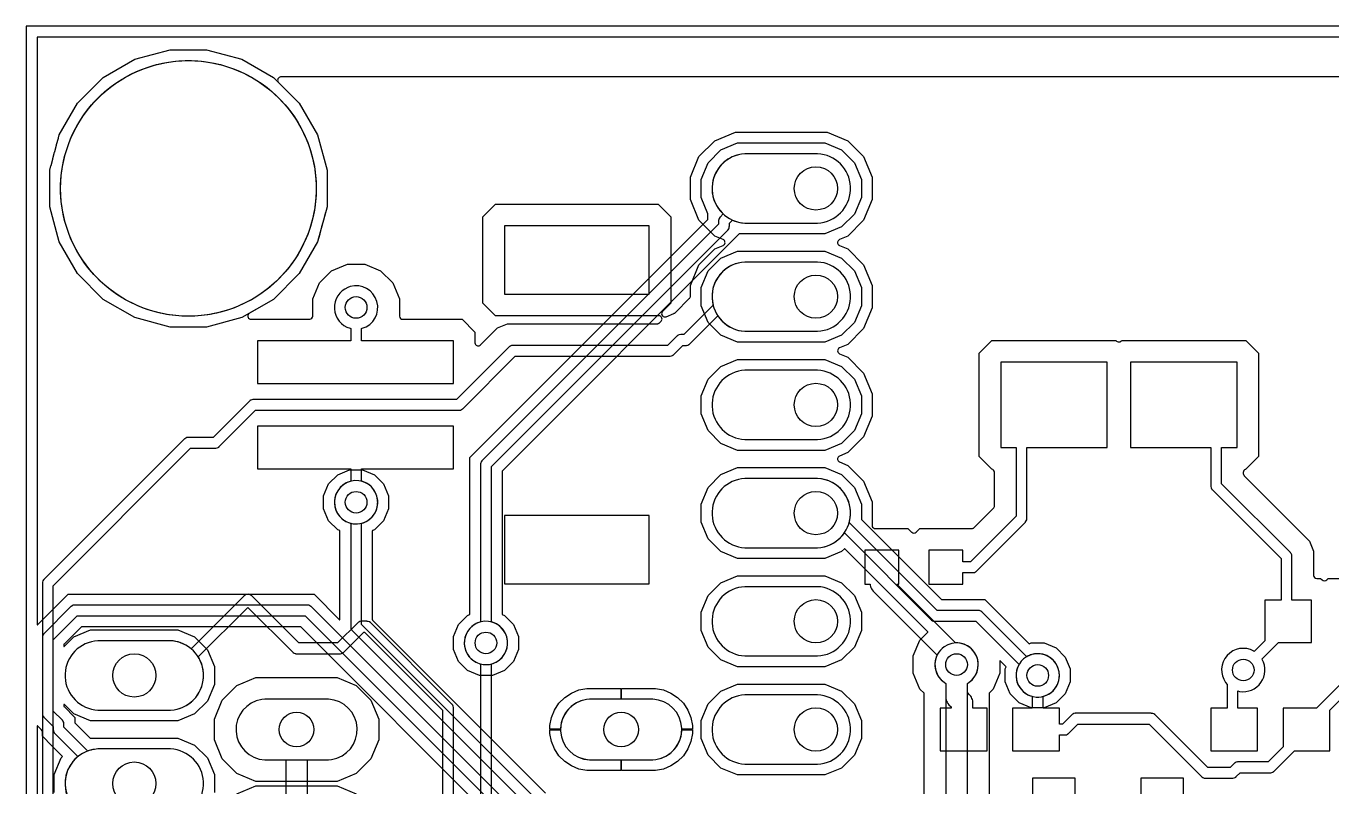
# Model space of a CAD drawing. Header units: millimetres. Extents: x 0 to 50.8, y 0 to 50.8.
# Drawn here: x 0 to 30.66, y 32.94 to 50.8 of the extents above; entities that cross this region are included whole.
import ezdxf

# ---------------------------------------------------------------- set-up
doc = ezdxf.new("R2010")
doc.units = ezdxf.units.MM

msp = doc.modelspace()

# ---------------------------------------------------------------- linework, layer by layer
at = {"layer": '16_copper'}
for points in [[(50.538, 50.542), (0.262, 50.542), (0.258, 50.539), (0.258, 50.539), (0.259, 50.538), (0.258, 50.538), (0.258, 36.747), (0.259, 36.747), (0.258, 36.746), (0.259, 36.745), (0.261, 36.744), (0.263, 36.745), (0.265, 36.745), (0.761, 37.241), (0.985, 37.465), (6.762, 37.465), (7.359, 36.868), (7.36, 36.867), (7.361, 36.867), (7.362, 36.867), (7.364, 36.867), (7.364, 36.869), (7.366, 36.87), (7.366, 38.954), (7.364, 38.958), (7.364, 38.958), (7.315, 38.978), (7.101, 39.192), (6.985, 39.472), (6.985, 39.776), (7.101, 40.056), (7.315, 40.27), (7.595, 40.386), (7.899, 40.386), (8.179, 40.27), (8.393, 40.056), (8.509, 39.776), (8.509, 39.472), (8.393, 39.192), (8.179, 38.978), (8.13, 38.958), (8.129, 38.956), (8.128, 38.955), (8.128, 38.955), (8.128, 38.955), (8.128, 38.954), (8.128, 36.862), (8.129, 36.861), (8.129, 36.86), (12.192, 32.797)], [(21.082, 24.828), (21.082, 35.138), (21.081, 35.139), (21.081, 35.14), (20.983, 35.238), (20.828, 35.612), (20.828, 36.016), (20.983, 36.39), (21.171, 36.578), (21.172, 36.582), (21.171, 36.583), (21.171, 36.583), (20.954, 36.8), (19.22, 38.534), (19.216, 38.535), (19.215, 38.534), (19.215, 38.534), (19.146, 38.466), (18.754, 38.303), (16.704, 38.303), (16.312, 38.466), (16.012, 38.766), (15.85, 39.158), (15.85, 39.582), (16.012, 39.974), (16.312, 40.274), (16.704, 40.437), (18.754, 40.437), (19.146, 40.274), (19.446, 39.974), (19.609, 39.582), (19.609, 39.225), (19.61, 39.223), (19.61, 39.222), (21.493, 37.339), (21.495, 37.339), (21.495, 37.338), (22.51, 37.338), (23.545, 36.303), (23.547, 36.303), (23.547, 36.302), (23.548, 36.302), (23.549, 36.302), (23.549, 36.302), (23.597, 36.322), (23.901, 36.322), (24.181, 36.206), (24.395, 35.992), (24.511, 35.712), (24.511, 35.408), (24.395, 35.128), (24.181, 34.914), (23.901, 34.798), (23.597, 34.798), (23.317, 34.914), (23.103, 35.128), (22.987, 35.408), (22.987, 35.712), (23.007, 35.76), (23.006, 35.764), (23.006, 35.764), (22.867, 35.903), (22.866, 35.904), (22.865, 35.904), (22.864, 35.904), (22.862, 35.904), (22.862, 35.902), (22.86, 35.901), (22.86, 35.612), (22.705, 35.238), (22.607, 35.14), (22.607, 35.139), (22.607, 35.139), (22.607, 35.139), (22.607, 35.138), (22.606, 35.138), (22.606, 28.011)], [(10.921, 32.228), (6.447, 36.702), (6.445, 36.702), (6.445, 36.703), (1.302, 36.703), (1.301, 36.702), (1.3, 36.702), (0.89, 36.292), (0.89, 36.291), (0.89, 36.291), (0.89, 36.291), (0.89, 36.29), (0.889, 36.29), (0.889, 36.24), (0.89, 36.239), (0.889, 36.238), (0.89, 36.238), (0.892, 36.236), (0.894, 36.238), (0.896, 36.237), (1.123, 36.464), (1.515, 36.627), (3.565, 36.627), (3.957, 36.464), (4.257, 36.164), (4.42, 35.772), (4.42, 35.348), (4.257, 34.956), (3.957, 34.656), (3.565, 34.493), (1.515, 34.493), (1.123, 34.656), (0.896, 34.883), (0.895, 34.883), (0.894, 34.884), (0.893, 34.883), (0.891, 34.883), (0.891, 34.881), (0.889, 34.88), (0.889, 34.83), (0.89, 34.829), (0.89, 34.828), (1.143, 34.575), (1.143, 34.449), (1.144, 34.448), (1.144, 34.447), (1.505, 34.085), (1.509, 34.085), (1.51, 34.085), (1.515, 34.087), (3.565, 34.087), (3.957, 33.924), (4.257, 33.624), (4.42, 33.232), (4.42, 32.808)], [(0.66, 32.808), (0.66, 33.232), (0.823, 33.624), (0.853, 33.655), (0.854, 33.659), (0.853, 33.659), (0.853, 33.66), (0.605, 33.908), (0.381, 34.132), (0.381, 34.258), (0.38, 34.259), (0.38, 34.26), (0.351, 34.289), (0.265, 34.375), (0.264, 34.376), (0.263, 34.376), (0.262, 34.376), (0.26, 34.376), (0.26, 34.374), (0.258, 34.373), (0.258, 18.967)], [(4.948, 32.784), (5.396, 32.969), (7.304, 32.969), (7.752, 32.784)]]:
    msp.add_lwpolyline(points, dxfattribs=at)
for points in [[(3.382, 43.736), (2.554, 43.958), (1.812, 44.386), (1.206, 44.992), (0.778, 45.734), (0.556, 46.562), (0.556, 47.418), (0.582, 47.517), (0.582, 47.517), (0.582, 47.517), (0.583, 47.521), (0.583, 47.521), (0.583, 47.521), (0.585, 47.525), (0.585, 47.525), (0.585, 47.525), (0.586, 47.529), (0.586, 47.529), (0.586, 47.529), (0.626, 47.681), (0.626, 47.681), (0.626, 47.681), (0.627, 47.685), (0.627, 47.685), (0.627, 47.685), (0.628, 47.689), (0.628, 47.689), (0.628, 47.689), (0.63, 47.693), (0.63, 47.693), (0.63, 47.693), (0.67, 47.845), (0.67, 47.845), (0.67, 47.845), (0.671, 47.849), (0.671, 47.849), (0.671, 47.849), (0.672, 47.853), (0.672, 47.853), (0.672, 47.853), (0.673, 47.857), (0.673, 47.857), (0.673, 47.857), (0.714, 48.009), (0.714, 48.009), (0.714, 48.009), (0.715, 48.013), (0.715, 48.013), (0.715, 48.013), (0.716, 48.017), (0.716, 48.017), (0.716, 48.017), (0.717, 48.021), (0.717, 48.021), (0.717, 48.021), (0.758, 48.173), (0.758, 48.173), (0.758, 48.173), (0.759, 48.177), (0.759, 48.177), (0.759, 48.177), (0.76, 48.181), (0.76, 48.181), (0.76, 48.181), (0.778, 48.246), (1.206, 48.988), (1.812, 49.594), (2.554, 50.022), (3.382, 50.244), (4.238, 50.244), (5.066, 50.022), (5.808, 49.594), (6.414, 48.988), (6.842, 48.246), (7.064, 47.418), (7.064, 46.562), (7.026, 46.419), (7.026, 46.419), (7.026, 46.419), (7.025, 46.415), (7.025, 46.415), (7.025, 46.415), (7.024, 46.411), (7.024, 46.411), (7.024, 46.411), (7.023, 46.407), (7.023, 46.407), (7.023, 46.407), (6.982, 46.255), (6.982, 46.255), (6.982, 46.255), (6.981, 46.251), (6.981, 46.251), (6.981, 46.251), (6.98, 46.247), (6.98, 46.247), (6.98, 46.247), (6.979, 46.243), (6.979, 46.243), (6.979, 46.243), (6.938, 46.091), (6.938, 46.091), (6.938, 46.091), (6.937, 46.087), (6.937, 46.087), (6.937, 46.087), (6.936, 46.083), (6.936, 46.083), (6.936, 46.083), (6.935, 46.079), (6.935, 46.079), (6.935, 46.079), (6.894, 45.927), (6.894, 45.927), (6.894, 45.927), (6.893, 45.923), (6.893, 45.923), (6.893, 45.923), (6.892, 45.919), (6.892, 45.919), (6.892, 45.919), (6.85, 45.763), (6.85, 45.763), (6.85, 45.763), (6.849, 45.759), (6.849, 45.759), (6.849, 45.759), (6.848, 45.755), (6.848, 45.755), (6.848, 45.755), (6.842, 45.734), (6.414, 44.992), (5.808, 44.386), (5.066, 43.958), (4.238, 43.736)], [(10.643, 35.56), (10.363, 35.676), (10.149, 35.89), (10.033, 36.17), (10.033, 36.474), (10.149, 36.754), (10.363, 36.968), (10.412, 36.988), (10.414, 36.991), (10.414, 36.992), (10.414, 40.671), (16.001, 46.258), (16.001, 46.26), (16.002, 46.26), (16.002, 46.386), (16.007, 46.391), (16.007, 46.392), (16.008, 46.393), (16.008, 46.394), (16.008, 46.395), (16.008, 46.395), (15.85, 46.778), (15.85, 47.202), (16.012, 47.594), (16.312, 47.894), (16.704, 48.057), (18.754, 48.057), (19.146, 47.894), (19.446, 47.594), (19.609, 47.202), (19.609, 46.778), (19.446, 46.386), (19.146, 46.086), (18.754, 45.923), (16.746, 45.923), (16.744, 45.922), (16.743, 45.922), (11.177, 40.356), (11.177, 40.355), (11.177, 40.355), (11.177, 40.355), (11.177, 40.354), (11.176, 40.354), (11.176, 36.992), (11.178, 36.988), (11.178, 36.988), (11.227, 36.968), (11.441, 36.754), (11.557, 36.474), (11.557, 36.17), (11.441, 35.89), (11.227, 35.676), (10.947, 35.56)], [(16.704, 43.383), (16.312, 43.546), (16.012, 43.846), (15.85, 44.238), (15.85, 44.662), (16.012, 45.054), (16.312, 45.354), (16.704, 45.517), (18.754, 45.517), (19.146, 45.354), (19.446, 45.054), (19.609, 44.662), (19.609, 44.238), (19.446, 43.846), (19.146, 43.546), (18.754, 43.383)], [(16.704, 40.843), (16.312, 41.006), (16.012, 41.306), (15.85, 41.698), (15.85, 42.122), (16.012, 42.514), (16.312, 42.814), (16.704, 42.977), (18.754, 42.977), (19.146, 42.814), (19.446, 42.514), (19.609, 42.122), (19.609, 41.698), (19.446, 41.306), (19.146, 41.006), (18.754, 40.843)], [(16.704, 35.763), (16.312, 35.926), (16.012, 36.226), (15.85, 36.618), (15.85, 37.042), (16.012, 37.434), (16.312, 37.734), (16.704, 37.897), (18.754, 37.897), (19.146, 37.734), (19.446, 37.434), (19.609, 37.042), (19.609, 36.618), (19.446, 36.226), (19.146, 35.926), (18.754, 35.763)], [(5.396, 33.071), (4.948, 33.256), (4.605, 33.599), (4.42, 34.047), (4.42, 34.533), (4.605, 34.981), (4.948, 35.324), (5.396, 35.509), (7.304, 35.509), (7.752, 35.324), (8.095, 34.981), (8.28, 34.533), (8.28, 34.047), (8.095, 33.599), (7.752, 33.256), (7.304, 33.071)], [(16.704, 33.223), (16.312, 33.386), (16.012, 33.686), (15.85, 34.078), (15.85, 34.502), (16.012, 34.894), (16.312, 35.194), (16.704, 35.357), (18.754, 35.357), (19.146, 35.194), (19.446, 34.894), (19.609, 34.502), (19.609, 34.078), (19.446, 33.686), (19.146, 33.386), (18.754, 33.223)]]:
    msp.add_lwpolyline(points, close=True, dxfattribs=at)
for points in [[(10.88, 35.82, 0.797474), (10.936, 36.811), (10.922, 36.814), (10.922, 40.46), (16.473, 46.011), (16.476, 46.015), (16.48, 46.019, 0.11143), (16.506, 46.069), (16.507, 46.076), (16.509, 46.086), (16.509, 46.095), (16.51, 46.101), (16.51, 46.175), (16.583, 46.248), (16.642, 46.224, 0.073764), (16.876, 46.177), (18.582, 46.177), (18.661, 46.185, 0.906347), (18.582, 47.803), (16.876, 47.803), (16.797, 47.795, 0.630972), (16.366, 46.391), (16.293, 46.318), (16.29, 46.314), (16.286, 46.31, 0.11143), (16.26, 46.26), (16.259, 46.253), (16.257, 46.243), (16.257, 46.234), (16.256, 46.228), (16.256, 46.154), (10.705, 40.603), (10.702, 40.599), (10.698, 40.595, 0.11143), (10.672, 40.545), (10.671, 40.538), (10.669, 40.528), (10.669, 40.519), (10.668, 40.513), (10.668, 36.814), (10.654, 36.811, 0.893655), (10.824, 35.814)], [(18.661, 43.645, 0.906347), (18.582, 45.263), (16.876, 45.263), (16.797, 45.255, 0.906347), (16.876, 43.637), (18.582, 43.637)], [(18.661, 41.105, 0.906347), (18.582, 42.723), (16.876, 42.723), (16.797, 42.715, 0.906347), (16.876, 41.097), (18.582, 41.097)], [(23.834, 35.058, 1), (23.664, 36.062), (23.608, 36.049, 0.056159), (23.503, 36.005), (23.491, 35.998), (22.442, 37.047), (22.438, 37.05), (22.434, 37.054, 0.11143), (22.384, 37.08), (22.377, 37.081), (22.367, 37.083), (22.358, 37.083), (22.352, 37.084), (21.389, 37.084), (19.324, 39.148), (19.331, 39.172, 0.472964), (18.582, 40.183), (16.876, 40.183), (16.797, 40.175, 0.906347), (16.876, 38.557), (18.582, 38.557), (18.661, 38.565, 0.198912), (19.196, 38.885), (19.209, 38.905), (21.246, 36.867), (21.25, 36.864), (21.254, 36.86, 0.11143), (21.304, 36.834), (21.311, 36.833), (21.321, 36.831), (21.33, 36.831), (21.336, 36.83), (22.299, 36.83), (23.311, 35.818), (23.304, 35.806, 0.589885), (23.778, 35.052)], [(18.661, 36.025, 0.906347), (18.582, 37.643), (16.876, 37.643), (16.797, 37.635, 0.906347), (16.876, 36.017), (18.582, 36.017)], [(3.472, 34.755, 0.906347), (3.393, 36.373), (1.687, 36.373), (1.608, 36.365, 0.906347), (1.687, 34.747), (3.393, 34.747)], [(12.294, 34.298), (12.294, 34.385), (12.331, 34.572), (12.403, 34.747), (12.509, 34.905), (12.644, 35.04), (12.802, 35.145), (12.977, 35.218), (13.164, 35.255), (13.962, 35.255), (13.962, 35.001), (13.224, 35.001), (13.154, 34.994, 0.357806), (12.548, 34.325), (12.548, 34.298)], [(15.392, 34.298), (15.392, 34.325, 0.385744), (14.716, 35.001), (13.978, 35.001), (13.978, 35.255), (14.776, 35.255), (14.963, 35.218), (15.138, 35.145), (15.296, 35.04), (15.431, 34.905), (15.537, 34.747), (15.609, 34.572), (15.646, 34.385), (15.646, 34.298)], [(7.166, 33.586, 0.906348), (7.096, 35.001), (5.604, 35.001), (5.534, 34.994, 0.906348), (5.604, 33.579), (7.096, 33.579)], [(18.661, 33.485, 0.906347), (18.582, 35.103), (16.876, 35.103), (16.797, 35.095, 0.906347), (16.876, 33.477), (18.582, 33.477)], [(13.164, 33.325), (12.977, 33.362), (12.802, 33.435), (12.644, 33.54), (12.509, 33.675), (12.403, 33.833), (12.331, 34.008), (12.294, 34.195), (12.294, 34.282), (12.548, 34.282), (12.548, 34.255, 0.385744), (13.224, 33.579), (13.962, 33.579), (13.962, 33.325)], [(13.978, 33.325), (13.978, 33.579), (14.716, 33.579), (14.786, 33.586, 0.357806), (15.392, 34.255), (15.392, 34.282), (15.646, 34.282), (15.646, 34.195), (15.609, 34.008), (15.537, 33.833), (15.431, 33.675), (15.296, 33.54), (15.138, 33.435), (14.963, 33.362), (14.776, 33.325)]]:
    msp.add_lwpolyline(points, format="xyb", close=True, dxfattribs=at)
for points in [[(11.901, 32.729), (7.874, 36.756), (7.874, 39.132), (7.888, 39.135, 1), (7.606, 40.113), (7.552, 40.094, 0.709538), (7.606, 39.135), (7.62, 39.132), (7.62, 36.703), (7.621, 36.698), (7.62, 36.692, 0.111436), (7.637, 36.639), (7.642, 36.633), (7.647, 36.625), (7.653, 36.618), (7.657, 36.613), (11.684, 32.586)], [(11.393, 32.475), (6.694, 37.174), (6.69, 37.177), (6.686, 37.181, 0.11143), (6.636, 37.207), (6.629, 37.208), (6.619, 37.21), (6.61, 37.21), (6.604, 37.211), (1.143, 37.211), (1.138, 37.21), (1.132, 37.211, 0.111436), (1.079, 37.194), (1.073, 37.189), (1.065, 37.184), (1.058, 37.178), (1.053, 37.174), (0.418, 36.539), (0.415, 36.535), (0.411, 36.531, 0.11143), (0.385, 36.481), (0.384, 36.474), (0.382, 36.464), (0.382, 36.455), (0.381, 36.449), (0.381, 34.671), (0.382, 34.666), (0.381, 34.66, 0.111436), (0.398, 34.607), (0.403, 34.601), (0.408, 34.593), (0.414, 34.586), (0.418, 34.581), (0.635, 34.364), (0.635, 34.29, 0.133078), (0.652, 34.226), (0.657, 34.22), (0.662, 34.212), (0.668, 34.205), (0.672, 34.2), (1.218, 33.654), (1.181, 33.623, 0.668179), (1.687, 32.207)], [(3.472, 32.215, 0.906347), (3.393, 33.833), (1.687, 33.833), (1.608, 33.825, 0.049127), (1.453, 33.786), (1.448, 33.784), (0.889, 34.343), (0.889, 34.417), (0.888, 34.422), (0.889, 34.428, 0.111436), (0.872, 34.481), (0.867, 34.487), (0.862, 34.495), (0.856, 34.502), (0.852, 34.507), (0.635, 34.724), (0.635, 36.396), (1.196, 36.957), (6.551, 36.957), (11.176, 32.332)], [(22.098, 24.511), (22.098, 35.374), (22.138, 35.399, 1), (21.55, 36.229), (21.505, 36.193, 0.481575), (21.55, 35.399), (21.59, 35.374), (21.59, 24.616)]]:
    msp.add_lwpolyline(points, format="xyb", dxfattribs=at)
at = {"layer": '1_copper'}
for points in [[(43.55, 49.606), (5.98, 49.606), (5.977, 49.606), (5.974, 49.606, 0.54841), (5.913, 49.493), (5.918, 49.486), (5.922, 49.48, 0.015772), (5.926, 49.476), (6.414, 48.988), (6.842, 48.246), (7.064, 47.418), (7.064, 46.562), (6.842, 45.734), (6.414, 44.992), (5.808, 44.386), (5.243, 44.06), (5.242, 44.059), (5.24, 44.058, 0.645601), (5.261, 43.921), (5.271, 43.919), (5.279, 43.918, 0.009568), (5.282, 43.918), (6.655, 43.918), (6.66, 43.919, 0.392588), (6.731, 43.994), (6.731, 44.398), (6.886, 44.772), (7.171, 45.057), (7.545, 45.212), (7.949, 45.212), (8.323, 45.057), (8.608, 44.772), (8.763, 44.398), (8.763, 43.994), (8.764, 43.989, 0.392588), (8.839, 43.918), (10.24, 43.918), (10.538, 43.62), (10.538, 43.37), (10.538, 43.367), (10.538, 43.364, 0.548396), (10.651, 43.303), (10.658, 43.309), (10.665, 43.313, 0.015772), (10.668, 43.316), (10.881, 43.529), (11.07, 43.718), (11.304, 43.815), (14.818, 43.815), (14.827, 43.816), (14.835, 43.817, 0.0438), (14.848, 43.822), (14.856, 43.825), (14.858, 43.826), (14.86, 43.827), (14.865, 43.832), (14.872, 43.837), (14.907, 43.872, 0.572911), (14.874, 43.999), (14.865, 44), (14.858, 44.002, 0.015781), (14.853, 44.002), (11.02, 44.002), (10.722, 44.3), (10.722, 46.32), (11.02, 46.618), (14.84, 46.618), (15.138, 46.32), (15.138, 44.3), (14.943, 44.104), (14.939, 44.099), (14.934, 44.094, 0.747777), (15.026, 43.98), (15.21, 44.056), (15.214, 44.059), (15.218, 44.06, 0.06891), (15.235, 44.073), (15.573, 44.411), (15.578, 44.418), (15.584, 44.425, 0.087651), (15.594, 44.449), (15.594, 44.457), (15.596, 44.465), (15.596, 44.713), (15.797, 45.198), (16.168, 45.57), (16.361, 45.65), (16.364, 45.651), (16.366, 45.652, 0.548408), (16.379, 45.78), (16.372, 45.784), (16.365, 45.788, 0.015775), (16.361, 45.79), (16.168, 45.87), (15.797, 46.242), (15.596, 46.727), (15.596, 47.253), (15.797, 47.738), (16.168, 48.11), (16.654, 48.311), (18.805, 48.311), (19.29, 48.11), (19.662, 47.738), (19.863, 47.253), (19.863, 46.727), (19.662, 46.242), (19.29, 45.87), (19.097, 45.79), (19.095, 45.789), (19.092, 45.788, 0.5484), (19.079, 45.66), (19.087, 45.656), (19.093, 45.652, 0.015775), (19.097, 45.65), (19.29, 45.57), (19.662, 45.198), (19.863, 44.713), (19.863, 44.187), (19.662, 43.702), (19.29, 43.33), (19.097, 43.25), (19.095, 43.249), (19.092, 43.248, 0.641563), (19.097, 43.11), (19.29, 43.03), (19.662, 42.658), (19.863, 42.173), (19.863, 41.647), (19.662, 41.162), (19.29, 40.79), (19.097, 40.71), (19.095, 40.709), (19.092, 40.708, 0.5484), (19.079, 40.58), (19.087, 40.576), (19.093, 40.572, 0.015775), (19.097, 40.57), (19.29, 40.49), (19.662, 40.118), (19.863, 39.633), (19.863, 39.104), (19.86, 39.095, 0.383444), (19.917, 39.01), (19.925, 39.009), (19.936, 39.008), (20.7, 39.008), (20.786, 38.922), (20.791, 38.919, 0.39257), (20.894, 38.922), (20.98, 39.008), (22.203, 39.008), (22.212, 39.009), (22.22, 39.01, 0.087654), (22.245, 39.02), (22.25, 39.025), (22.257, 39.03), (22.711, 39.484), (22.716, 39.49), (22.721, 39.497, 0.087651), (22.731, 39.522), (22.732, 39.529), (22.733, 39.538), (22.733, 40.326), (22.732, 40.331, 0.276712), (22.672, 40.4), (22.672, 40.4), (22.372, 40.7), (22.372, 43.12), (22.67, 43.418), (25.59, 43.418), (25.6, 43.408, 0.294753), (25.681, 43.391), (25.686, 43.394, 0.062686), (25.708, 43.408), (25.718, 43.418), (28.638, 43.418), (28.936, 43.12), (28.936, 40.7), (28.637, 40.4), (28.635, 40.4), (28.63, 40.399), (28.624, 40.397, 0.247522), (28.575, 40.326), (28.575, 40.3, 0.14431), (28.587, 40.258), (28.592, 40.253), (28.597, 40.246), (30.129, 38.714), (30.226, 38.48), (30.226, 37.914), (30.227, 37.909, 0.392588), (30.302, 37.838), (30.39, 37.838), (30.426, 37.802, 0.414222), (30.534, 37.802), (30.57, 37.838), (32.09, 37.838)], [(0.635, 32.565), (0.635, 37.666), (3.863, 40.894), (4.445, 40.894), (4.45, 40.895), (4.456, 40.894, 0.111436), (4.509, 40.911), (4.515, 40.916), (4.523, 40.921), (4.53, 40.927), (4.535, 40.931), (5.387, 41.783), (10.16, 41.783), (10.165, 41.784), (10.171, 41.783, 0.111436), (10.224, 41.8), (10.23, 41.805), (10.238, 41.81), (10.245, 41.816), (10.25, 41.82), (11.483, 43.053), (15.113, 43.053), (15.118, 43.054), (15.124, 43.053, 0.111436), (15.177, 43.07), (15.183, 43.075), (15.191, 43.08), (15.198, 43.086), (15.203, 43.09), (15.42, 43.307), (15.494, 43.307), (15.499, 43.308), (15.505, 43.307, 0.111436), (15.558, 43.324), (15.564, 43.329), (15.572, 43.334), (15.579, 43.34), (15.584, 43.344), (16.24, 44), (16.263, 43.965, 0.224557), (16.876, 43.637), (18.582, 43.637), (18.661, 43.645, 0.906347), (18.582, 45.263), (16.876, 45.263), (16.797, 45.255, 0.443269), (16.127, 44.252), (16.128, 44.248), (15.441, 43.561), (15.367, 43.561, 0.133078), (15.303, 43.544), (15.297, 43.539), (15.289, 43.534), (15.282, 43.528), (15.277, 43.524), (15.06, 43.307), (11.43, 43.307), (11.425, 43.306), (11.419, 43.307, 0.111436), (11.366, 43.29), (11.36, 43.285), (11.352, 43.28), (11.345, 43.274), (11.34, 43.27), (10.107, 42.037), (5.334, 42.037), (5.329, 42.036), (5.323, 42.037, 0.111436), (5.27, 42.02), (5.264, 42.015), (5.256, 42.01), (5.249, 42.004), (5.244, 42), (4.392, 41.148), (3.81, 41.148), (3.805, 41.147), (3.799, 41.148, 0.111436), (3.746, 41.131), (3.74, 41.126), (3.732, 41.121), (3.725, 41.115), (3.72, 41.111), (0.418, 37.809), (0.415, 37.805), (0.411, 37.801, 0.11143), (0.385, 37.751), (0.384, 37.744), (0.382, 37.734), (0.382, 37.725), (0.381, 37.719), (0.381, 32.512)], [(10.033, 31.353), (10.033, 34.798), (10.032, 34.803), (10.033, 34.809, 0.111436), (10.016, 34.862), (10.011, 34.868), (10.006, 34.876), (10, 34.883), (9.996, 34.888), (8.091, 36.793), (8.087, 36.796), (8.083, 36.8, 0.11143), (8.033, 36.826), (8.026, 36.827), (8.016, 36.829), (8.007, 36.829), (8.001, 36.83), (7.874, 36.83), (7.869, 36.829), (7.863, 36.83, 0.111436), (7.81, 36.813), (7.804, 36.808), (7.796, 36.803), (7.789, 36.797), (7.784, 36.793), (7.313, 36.322), (6.403, 36.322), (5.297, 37.428), (5.287, 37.436), (5.277, 37.444, 0.284788), (5.143, 37.448), (5.142, 37.447), (5.141, 37.447), (5.119, 37.429), (5.118, 37.428), (5.117, 37.428), (3.874, 36.184), (3.838, 36.214, 0.148336), (3.393, 36.373), (1.687, 36.373), (1.608, 36.365, 0.906347), (1.687, 34.747), (3.393, 34.747), (3.472, 34.755, 0.534511), (4.051, 35.978), (4.041, 35.993), (5.207, 37.158), (6.26, 36.105), (6.264, 36.102), (6.268, 36.098, 0.11143), (6.318, 36.072), (6.325, 36.071), (6.335, 36.069), (6.344, 36.069), (6.35, 36.068), (7.366, 36.068), (7.371, 36.069), (7.377, 36.068, 0.111436), (7.43, 36.085), (7.436, 36.09), (7.444, 36.095), (7.451, 36.101), (7.456, 36.105), (7.927, 36.576), (7.948, 36.576), (9.779, 34.745), (9.779, 31.353)], [(10.922, 30.099), (10.922, 35.83), (10.936, 35.833, 1), (10.654, 36.811), (10.6, 36.792, 0.709538), (10.654, 35.833), (10.668, 35.83), (10.668, 30.152)], [(31.242, 35.74), (30.292, 34.79), (29.51, 34.79), (29.51, 33.881), (29.157, 33.528), (28.448, 33.528), (28.443, 33.527), (28.437, 33.528, 0.111436), (28.384, 33.511), (28.378, 33.506), (28.37, 33.501), (28.363, 33.495), (28.358, 33.491), (28.268, 33.401), (27.739, 33.401), (26.506, 34.634), (26.502, 34.637), (26.498, 34.641, 0.11143), (26.448, 34.667), (26.441, 34.668), (26.431, 34.67), (26.422, 34.67), (26.416, 34.671), (24.638, 34.671), (24.633, 34.67), (24.627, 34.671, 0.111436), (24.574, 34.654), (24.568, 34.649), (24.56, 34.644), (24.553, 34.638), (24.548, 34.634), (24.331, 34.417), (24.26, 34.417), (24.26, 34.79), (23.876, 34.79), (23.876, 35.068), (23.89, 35.071, 1), (23.608, 36.049), (23.554, 36.03, 0.709538), (23.608, 35.071), (23.622, 35.068), (23.622, 34.79), (23.16, 34.79), (23.16, 33.79), (24.26, 33.79), (24.26, 34.163), (24.384, 34.163), (24.389, 34.164), (24.395, 34.163, 0.111436), (24.448, 34.18), (24.454, 34.185), (24.462, 34.19), (24.469, 34.196), (24.474, 34.2), (24.691, 34.417), (26.363, 34.417), (27.596, 33.184), (27.6, 33.181), (27.604, 33.177, 0.11143), (27.654, 33.151), (27.661, 33.15), (27.671, 33.148), (27.68, 33.148), (27.686, 33.147), (28.321, 33.147), (28.326, 33.148), (28.332, 33.147, 0.111436), (28.385, 33.164), (28.391, 33.169), (28.399, 33.174), (28.406, 33.18), (28.411, 33.184), (28.501, 33.274), (29.21, 33.274), (29.215, 33.275), (29.221, 33.274, 0.111436), (29.274, 33.291), (29.28, 33.296), (29.288, 33.301), (29.295, 33.307), (29.3, 33.311), (29.779, 33.79), (30.61, 33.79), (30.61, 34.748), (31.459, 35.597)]]:
    msp.add_lwpolyline(points, format="xyb", dxfattribs=at)
for points in [[(18.661, 46.185, 0.906347), (18.582, 47.803), (16.876, 47.803), (16.797, 47.795, 0.906347), (16.876, 46.177), (18.582, 46.177)], [(10.03, 43.41), (7.874, 43.41), (7.874, 43.704), (7.888, 43.707, 1), (7.606, 44.685), (7.552, 44.666, 0.709538), (7.606, 43.707), (7.62, 43.704), (7.62, 43.41), (5.43, 43.41), (5.43, 42.41), (10.03, 42.41)], [(18.661, 41.105, 0.906347), (18.582, 42.723), (16.876, 42.723), (16.797, 42.715, 0.906347), (16.876, 41.097), (18.582, 41.097)], [(21.99, 37.973), (22.225, 37.973), (22.23, 37.974), (22.236, 37.973, 0.111436), (22.289, 37.99), (22.295, 37.995), (22.303, 38), (22.31, 38.006), (22.315, 38.01), (23.458, 39.153), (23.461, 39.157), (23.465, 39.161, 0.11143), (23.491, 39.211), (23.492, 39.218), (23.494, 39.228), (23.494, 39.237), (23.495, 39.243), (23.495, 40.91), (25.38, 40.91), (25.38, 42.91), (22.88, 42.91), (22.88, 40.91), (23.241, 40.91), (23.241, 39.296), (22.172, 38.227), (21.99, 38.227), (21.99, 38.5), (21.19, 38.5), (21.19, 37.7), (21.99, 37.7)], [(28.91, 34.79), (28.448, 34.79), (28.448, 35.195), (28.49, 35.185, 0.628342), (29.02, 35.933), (29.013, 35.945), (29.398, 36.33), (30.18, 36.33), (30.18, 37.33), (29.718, 37.33), (29.718, 38.354), (29.717, 38.359), (29.718, 38.365, 0.111436), (29.701, 38.418), (29.696, 38.424), (29.691, 38.432), (29.685, 38.439), (29.681, 38.444), (28.067, 40.058), (28.067, 40.91), (28.428, 40.91), (28.428, 42.91), (25.928, 42.91), (25.928, 40.91), (27.813, 40.91), (27.813, 40.005), (27.814, 40), (27.813, 39.994, 0.111436), (27.83, 39.941), (27.835, 39.935), (27.84, 39.927), (27.846, 39.92), (27.85, 39.915), (29.464, 38.301), (29.464, 37.33), (29.08, 37.33), (29.08, 36.372), (28.833, 36.125), (28.821, 36.132, 0.797474), (28.16, 35.393), (28.194, 35.35), (28.194, 34.79), (27.81, 34.79), (27.81, 33.79), (28.91, 33.79)], [(7.832, 39.122, 0.797474), (7.888, 40.113), (7.874, 40.116), (7.874, 40.41), (10.03, 40.41), (10.03, 41.41), (5.43, 41.41), (5.43, 40.41), (7.62, 40.41), (7.62, 40.116), (7.606, 40.113, 0.893655), (7.776, 39.116)], [(18.661, 38.565, 0.906347), (18.582, 40.183), (16.876, 40.183), (16.797, 40.175, 0.906347), (16.876, 38.557), (18.582, 38.557)], [(22.56, 34.79), (22.225, 34.79), (22.225, 34.925), (22.223, 34.944), (22.222, 34.964, 0.118891), (22.177, 35.074), (22.151, 35.104), (22.151, 35.105), (22.151, 35.105), (22.098, 35.157), (22.098, 35.374), (22.138, 35.399, 0.709538), (21.873, 36.322), (21.822, 36.322), (20.444, 37.7), (20.49, 37.7), (20.49, 38.5), (19.69, 38.5), (19.69, 37.7), (19.813, 37.7), (19.814, 37.7), (19.815, 37.68, 0.118891), (19.86, 37.57), (19.886, 37.54), (19.886, 37.539), (19.886, 37.539), (21.388, 36.038), (21.374, 36.009, 0.349915), (21.55, 35.399), (21.59, 35.374), (21.59, 35.052), (21.592, 35.033), (21.593, 35.013, 0.118891), (21.638, 34.903), (21.664, 34.873), (21.664, 34.872), (21.664, 34.872), (21.717, 34.82), (21.717, 34.79), (21.46, 34.79), (21.46, 33.79), (22.56, 33.79)], [(18.661, 36.025, 0.906347), (18.582, 37.643), (16.876, 37.643), (16.797, 37.635, 0.906347), (16.876, 36.017), (18.582, 36.017)], [(7.166, 31.046, 0.906348), (7.096, 32.461), (6.604, 32.461), (6.604, 33.579), (7.096, 33.579), (7.166, 33.586, 0.906348), (7.096, 35.001), (5.604, 35.001), (5.534, 34.994, 0.906348), (5.604, 33.579), (6.096, 33.579), (6.096, 32.461), (5.604, 32.461), (5.534, 32.454, 0.906348), (5.604, 31.039), (7.096, 31.039)], [(14.786, 33.586, 0.906348), (14.716, 35.001), (13.224, 35.001), (13.154, 34.994, 0.906348), (13.224, 33.579), (14.716, 33.579)], [(18.661, 33.485, 0.906347), (18.582, 35.103), (16.876, 35.103), (16.797, 35.095, 0.906347), (16.876, 33.477), (18.582, 33.477)], [(3.472, 32.215, 0.906347), (3.393, 33.833), (1.687, 33.833), (1.608, 33.825, 0.906347), (1.687, 32.207), (3.393, 32.207)]]:
    msp.add_lwpolyline(points, format="xyb", close=True, dxfattribs=at)
for points in [[(14.63, 46.11), (11.23, 46.11), (11.23, 44.51), (14.63, 44.51)], [(14.63, 39.31), (11.23, 39.31), (11.23, 37.71), (14.63, 37.71)]]:
    msp.add_lwpolyline(points, close=True, dxfattribs=at)
for points in [[(24.63, 32.766), (24.63, 33.15), (23.63, 33.15), (23.63, 32.05)], [(27.17, 32.639), (27.17, 33.15), (26.17, 33.15), (26.17, 32.766)]]:
    msp.add_lwpolyline(points, dxfattribs=at)
at = {"layer": 'drills_NPTH'}
msp.add_circle((3.81, 46.99), 3, dxfattribs=at)
at = {"layer": 'drills_PTH'}
for centre, radius in [((18.542, 46.99), 0.508), ((18.542, 44.45), 0.508), ((18.542, 41.91), 0.508), ((18.542, 39.37), 0.508), ((18.542, 36.83), 0.508), ((2.54, 35.56), 0.508), ((6.35, 34.29), 0.406), ((13.97, 34.29), 0.406), ((18.542, 34.29), 0.508), ((2.54, 33.02), 0.508)]:
    msp.add_circle(centre, radius, dxfattribs=at)
at = {"layer": 'drills_via_1_16'}
for centre in [(7.747, 44.196), (7.747, 39.624), (10.795, 36.322), (21.844, 35.814), (28.575, 35.687), (23.749, 35.56)]:
    msp.add_circle(centre, 0.254, dxfattribs=at)
at = {"layer": 'holes'}
msp.add_lwpolyline([(6.81, 46.916), (6.803, 46.769), (6.788, 46.623), (6.767, 46.477), (6.738, 46.332), (6.702, 46.19), (6.659, 46.049), (6.61, 45.91), (6.553, 45.774), (6.49, 45.641), (6.421, 45.511), (6.345, 45.385), (6.263, 45.262), (6.176, 45.144), (6.082, 45.03), (5.983, 44.921), (5.879, 44.817), (5.77, 44.718), (5.656, 44.624), (5.538, 44.537), (5.415, 44.455), (5.289, 44.379), (5.159, 44.31), (5.026, 44.247), (4.89, 44.19), (4.751, 44.141), (4.61, 44.098), (4.468, 44.062), (4.323, 44.033), (4.177, 44.012), (4.031, 43.997), (3.884, 43.99), (3.736, 43.99), (3.589, 43.997), (3.443, 44.012), (3.297, 44.033), (3.152, 44.062), (3.01, 44.098), (2.869, 44.141), (2.73, 44.19), (2.594, 44.247), (2.461, 44.31), (2.331, 44.379), (2.205, 44.455), (2.082, 44.537), (1.964, 44.624), (1.85, 44.718), (1.741, 44.817), (1.637, 44.921), (1.538, 45.03), (1.444, 45.144), (1.357, 45.262), (1.275, 45.385), (1.199, 45.511), (1.13, 45.641), (1.067, 45.774), (1.01, 45.91), (0.961, 46.049), (0.918, 46.19), (0.882, 46.332), (0.853, 46.477), (0.832, 46.623), (0.817, 46.769), (0.81, 46.916), (0.81, 47.064), (0.817, 47.211), (0.832, 47.357), (0.853, 47.503), (0.882, 47.648), (0.918, 47.79), (0.961, 47.931), (1.01, 48.07), (1.067, 48.206), (1.13, 48.339), (1.199, 48.469), (1.275, 48.595), (1.357, 48.718), (1.444, 48.836), (1.538, 48.95), (1.637, 49.059), (1.741, 49.163), (1.85, 49.262), (1.964, 49.356), (2.082, 49.443), (2.205, 49.525), (2.331, 49.601), (2.461, 49.67), (2.594, 49.733), (2.73, 49.79), (2.869, 49.839), (3.01, 49.882), (3.152, 49.918), (3.297, 49.947), (3.443, 49.968), (3.589, 49.983), (3.736, 49.99), (3.884, 49.99), (4.031, 49.983), (4.177, 49.968), (4.323, 49.947), (4.468, 49.918), (4.61, 49.882), (4.751, 49.839), (4.89, 49.79), (5.026, 49.733), (5.159, 49.67), (5.289, 49.601), (5.415, 49.525), (5.538, 49.443), (5.656, 49.356), (5.77, 49.262), (5.879, 49.163), (5.983, 49.059), (6.082, 48.95), (6.176, 48.836), (6.263, 48.718), (6.345, 48.595), (6.421, 48.469), (6.49, 48.339), (6.553, 48.206), (6.61, 48.07), (6.659, 47.931), (6.702, 47.79), (6.738, 47.648), (6.767, 47.503), (6.788, 47.357), (6.803, 47.211), (6.81, 47.064), (6.81, 46.916)], close=True, dxfattribs=at)
at = {"layer": 'outline'}
msp.add_lwpolyline([(0, 0), (50.8, 0), (50.8, 50.8), (0, 50.8), (0, 0)], close=True, dxfattribs=at)

doc.saveas('drawing.dxf')
